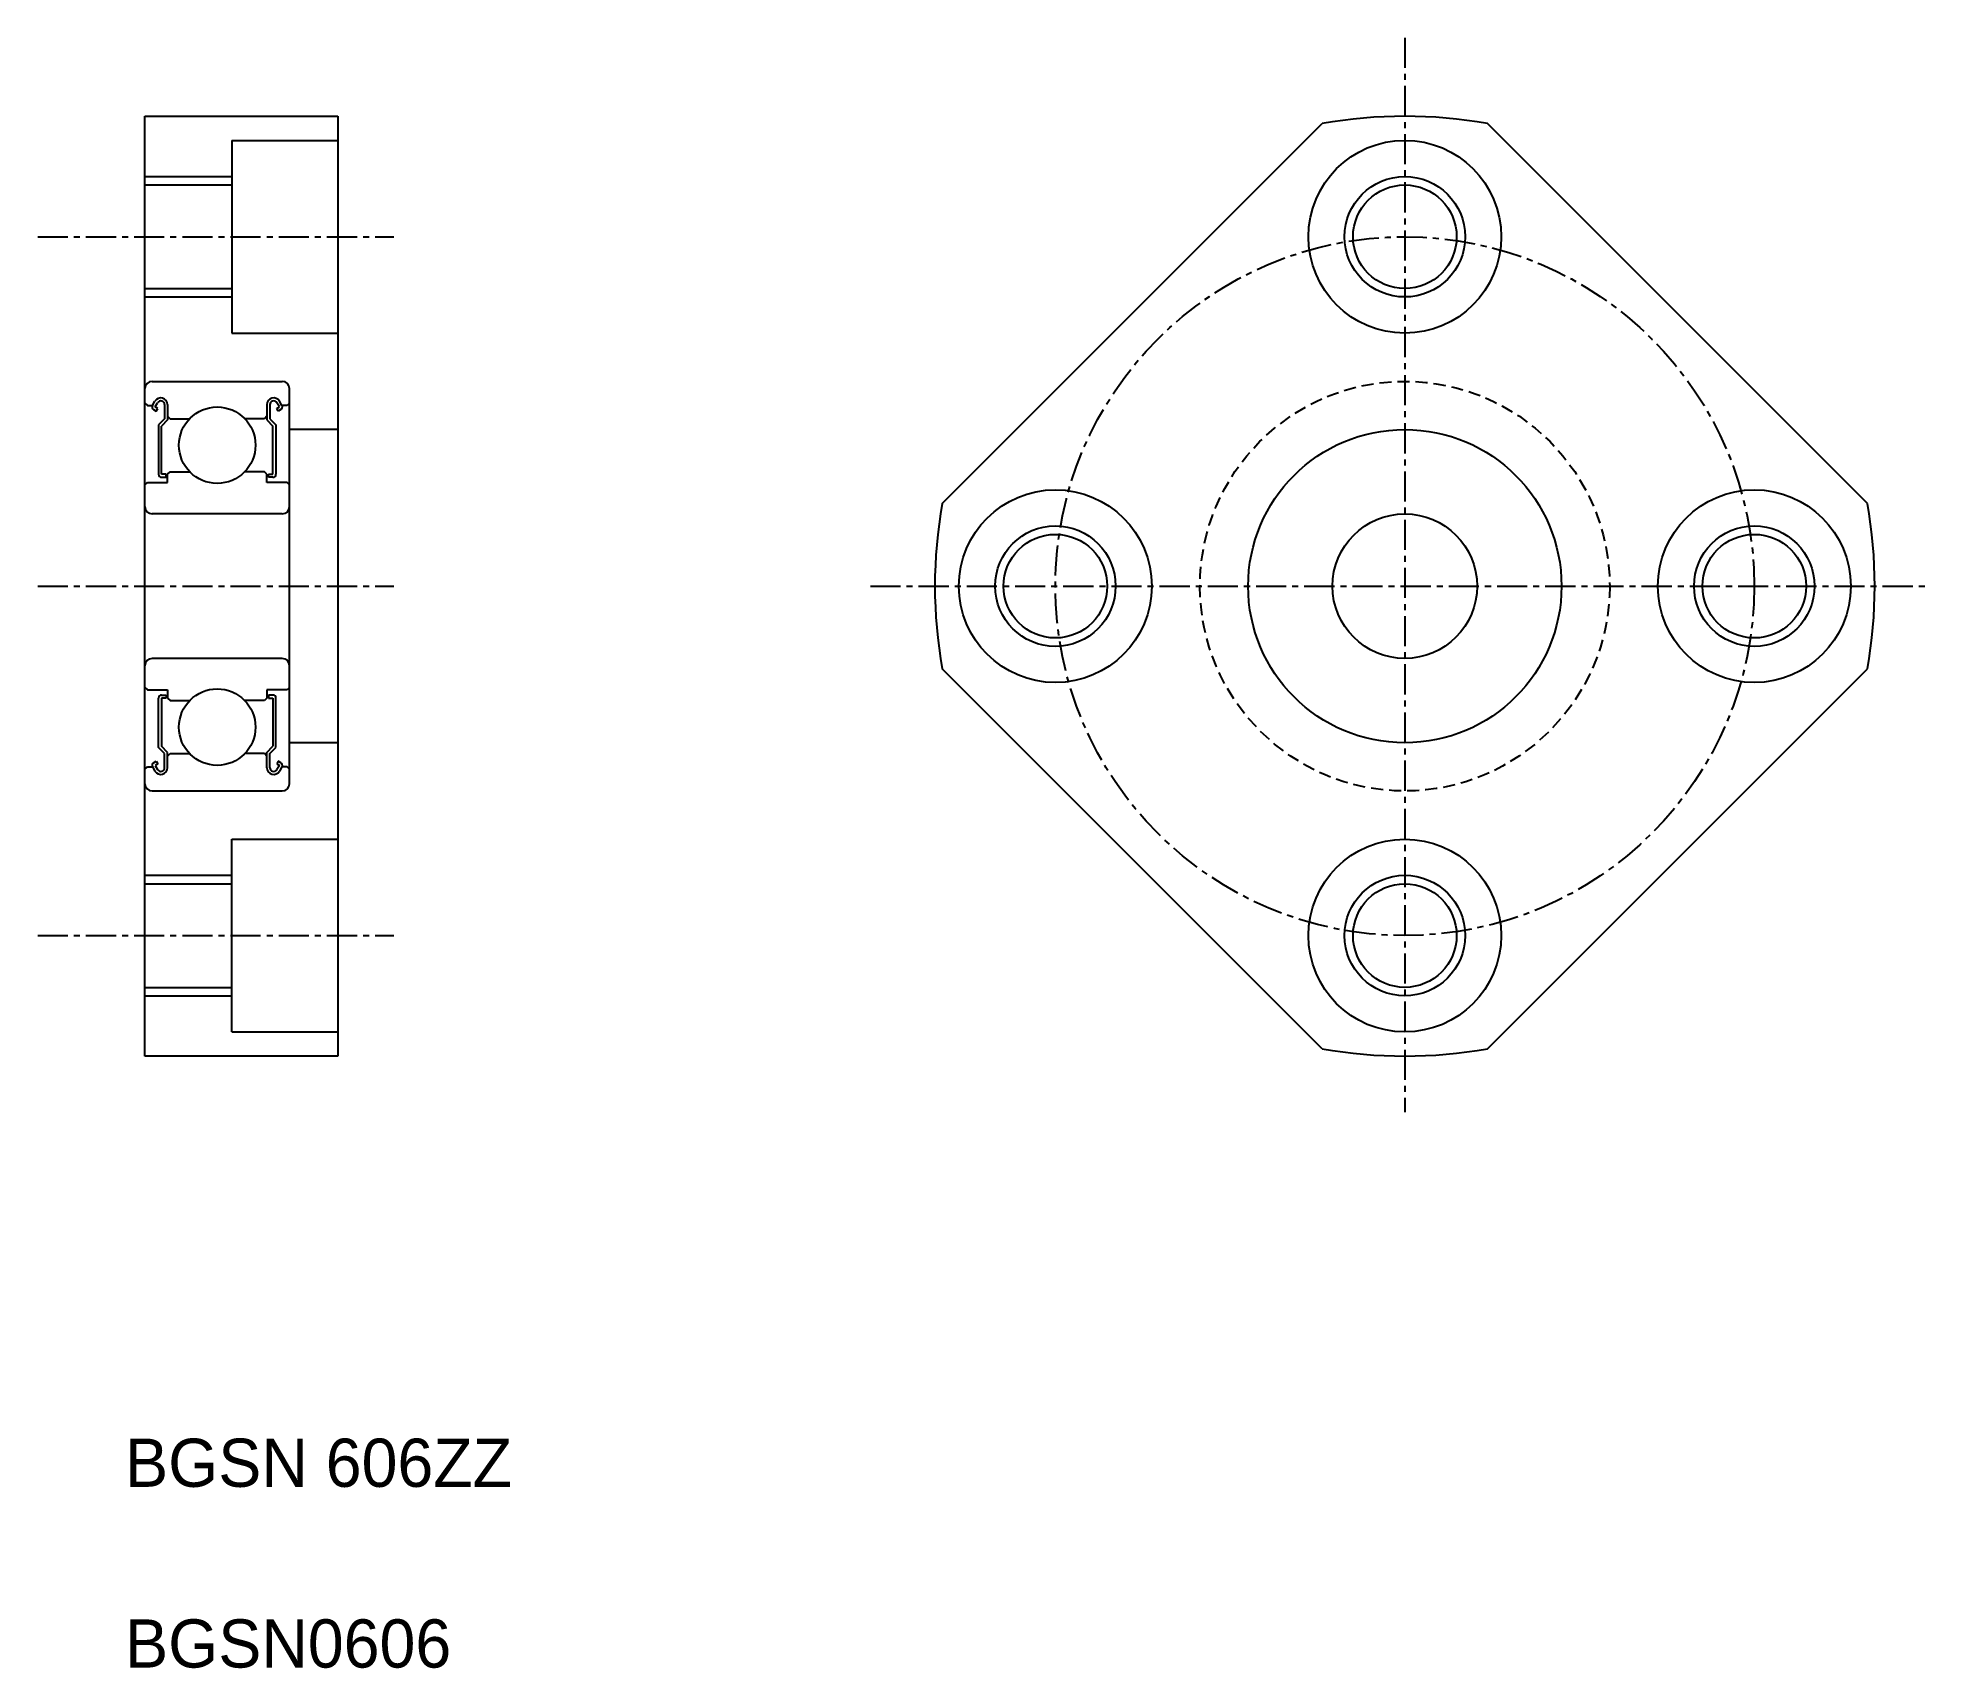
# Model space of a CAD drawing. Extents: x 142.5 to 220.9, y 86.6 to 154.2.
import ezdxf

# ---------------------------------------------------------------- set-up
doc = ezdxf.new("R2010")
doc.units = 0
doc.linetypes.add('CENTER', pattern=[2, 1.25, -0.25, 0.25, -0.25])
doc.linetypes.add('DASHED', pattern=[0.75, 0.5, -0.25])
doc.layers.get('0').update_dxf_attribs({"linetype": 'CONTINUOUS'})
doc.layers.add('CENTER', color=1, linetype='CENTER')

msp = doc.modelspace()

# ---------------------------------------------------------------- linework, layer by layer
at = {"color": 7, "linetype": 'CONTINUOUS'}
for p, q in [((146.995, 111.973), (146.995, 150.973)), ((146.995, 150.973), (154.995, 150.973)), ((148.995, 150.973), (148.995, 150.973)), ((150.995, 150.973), (150.995, 150.973)), ((154.995, 150.973), (154.995, 111.973)), ((180.077, 134.904), (195.841, 150.668)), ((218.469, 134.904), (202.705, 150.668)), ((150.595, 149.973), (150.595, 141.973)), ((150.595, 149.973), (154.995, 149.973)), ((146.995, 148.123), (150.595, 148.123)), ((146.995, 143.823), (150.595, 143.823)), ((150.595, 141.973), (154.995, 141.973)), ((147.295, 139.973), (152.695, 139.973)), ((152.995, 123.273), (152.995, 139.673)), ((146.995, 139.073), (147.095, 138.973)), ((147.095, 138.973), (147.309, 138.973)), ((147.309, 138.973), (147.411, 139.146)), ((147.355, 138.801), (147.464, 138.738)), ((147.418, 138.91), (147.52, 139.083)), ((147.526, 138.847), (147.418, 138.91)), ((147.464, 138.738), (147.526, 138.847)), ((147.811, 139.005), (147.811, 138.423)), ((147.937, 139.005), (147.937, 138.371)), ((152.053, 139.005), (152.053, 138.371)), ((152.179, 139.005), (152.179, 138.423)), ((152.464, 138.847), (152.572, 138.91)), ((152.527, 138.738), (152.464, 138.847)), ((152.572, 138.91), (152.47, 139.083)), ((152.635, 138.801), (152.527, 138.738)), ((152.681, 138.973), (152.579, 139.146)), ((152.895, 138.973), (152.681, 138.973)), ((152.995, 139.073), (152.895, 138.973)), ((147.811, 138.423), (147.56, 138.171)), ((147.56, 138.171), (147.56, 136.118)), ((147.937, 138.371), (147.686, 138.119)), ((147.686, 136.118), (147.686, 138.119)), ((147.937, 138.523), (148.037, 138.423)), ((148.037, 138.423), (148.85, 138.423)), ((151.953, 138.423), (151.14, 138.423)), ((152.053, 138.523), (151.953, 138.423)), ((152.053, 138.371), (152.305, 138.119)), ((152.179, 138.423), (152.43, 138.171)), ((152.305, 136.118), (152.305, 138.119)), ((152.43, 138.171), (152.43, 136.118)), ((154.995, 137.973), (152.995, 137.973)), ((146.995, 135.673), (147.095, 135.773)), ((147.095, 135.773), (147.937, 135.773)), ((147.874, 136.118), (147.686, 136.118)), ((147.686, 135.993), (147.874, 135.993)), ((147.874, 135.993), (147.874, 136.118)), ((147.937, 136.123), (148.037, 136.223)), ((147.937, 135.773), (147.937, 136.123)), ((148.037, 136.223), (148.85, 136.223)), ((151.953, 136.223), (151.14, 136.223)), ((152.053, 136.123), (151.953, 136.223)), ((152.053, 135.773), (152.053, 136.123)), ((152.895, 135.773), (152.053, 135.773)), ((152.116, 135.993), (152.116, 136.118)), ((152.116, 136.118), (152.305, 136.118)), ((152.305, 135.993), (152.116, 135.993)), ((152.995, 135.673), (152.895, 135.773)), ((152.695, 134.473), (147.295, 134.473)), ((152.695, 128.473), (147.295, 128.473)), ((195.841, 112.277), (180.077, 128.041)), ((202.705, 112.277), (218.469, 128.041)), ((146.995, 127.273), (147.095, 127.173)), ((147.095, 127.173), (147.937, 127.173)), ((147.686, 126.953), (147.874, 126.953)), ((147.874, 126.953), (147.874, 126.827)), ((147.937, 127.173), (147.937, 126.823)), ((152.053, 127.173), (152.053, 126.823)), ((152.895, 127.173), (152.053, 127.173)), ((152.116, 126.953), (152.116, 126.827)), ((152.305, 126.953), (152.116, 126.953)), ((152.995, 127.273), (152.895, 127.173)), ((147.56, 124.774), (147.56, 126.827)), ((147.686, 126.827), (147.686, 124.826)), ((147.874, 126.827), (147.686, 126.827)), ((147.937, 126.823), (148.037, 126.723)), ((148.037, 126.723), (148.85, 126.723)), ((151.953, 126.723), (151.14, 126.723)), ((152.053, 126.823), (151.953, 126.723)), ((152.116, 126.827), (152.305, 126.827)), ((152.305, 126.827), (152.305, 124.826)), ((152.43, 124.774), (152.43, 126.827)), ((147.811, 124.522), (147.56, 124.774)), ((147.937, 124.575), (147.686, 124.826)), ((147.937, 123.94), (147.937, 124.575)), ((152.053, 124.575), (152.305, 124.826)), ((152.053, 123.94), (152.053, 124.575)), ((152.179, 124.522), (152.43, 124.774)), ((154.995, 124.973), (152.995, 124.973)), ((146.995, 123.873), (147.095, 123.973)), ((147.095, 123.973), (147.309, 123.973)), ((147.309, 123.973), (147.411, 123.799)), ((147.355, 124.144), (147.464, 124.207)), ((147.526, 124.098), (147.418, 124.035)), ((147.418, 124.035), (147.52, 123.862)), ((147.464, 124.207), (147.526, 124.098)), ((147.811, 123.94), (147.811, 124.522)), ((147.937, 124.423), (148.037, 124.523)), ((148.037, 124.523), (148.85, 124.523)), ((151.953, 124.523), (151.14, 124.523)), ((152.053, 124.423), (151.953, 124.523)), ((152.179, 123.94), (152.179, 124.522)), ((152.527, 124.207), (152.464, 124.098)), ((152.464, 124.098), (152.572, 124.035)), ((152.572, 124.035), (152.47, 123.862)), ((152.635, 124.144), (152.527, 124.207)), ((152.681, 123.973), (152.579, 123.799)), ((152.895, 123.973), (152.681, 123.973)), ((152.995, 123.873), (152.895, 123.973)), ((147.295, 122.973), (152.695, 122.973)), ((150.595, 112.973), (150.595, 120.973)), ((150.595, 120.973), (154.995, 120.973)), ((146.995, 119.123), (150.595, 119.123)), ((146.995, 114.823), (150.595, 114.823)), ((150.595, 112.973), (154.995, 112.973)), ((154.995, 111.973), (146.995, 111.973))]:
    msp.add_line(p, q, dxfattribs=at)
at = {"color": 3, "linetype": 'CONTINUOUS'}
for p, q in [((146.995, 148.473), (150.595, 148.473)), ((146.995, 143.473), (150.595, 143.473)), ((146.995, 119.473), (150.595, 119.473)), ((146.995, 114.473), (150.595, 114.473))]:
    msp.add_line(p, q, dxfattribs=at)
at = {"color": 7, "linetype": 'CONTINUOUS'}
for centre, radius in [((199.273, 145.973), 4), ((199.273, 145.973), 2.15), ((149.995, 137.323), 1.587), ((199.273, 131.473), 6.5), ((184.773, 131.473), 4), ((213.773, 131.473), 4), ((199.273, 131.473), 3), ((184.773, 131.473), 2.15), ((213.773, 131.473), 2.15), ((149.995, 125.623), 1.587), ((199.273, 116.973), 4), ((199.273, 116.973), 2.15)]:
    msp.add_circle(centre, radius, dxfattribs=at)
at = {"color": 3, "linetype": 'CONTINUOUS'}
for centre in [(199.273, 145.973), (184.773, 131.473), (213.773, 131.473), (199.273, 116.973)]:
    msp.add_circle(centre, 2.5, dxfattribs=at)
at = {"color": 3, "linetype": 'DASHED'}
msp.add_circle((199.273, 131.473), 8.5, dxfattribs=at)
at = {"color": 7, "linetype": 'CONTINUOUS'}
for centre, radius, start, end in [((199.273, 131.473), 19.5, 79.86384, 100.13616), ((147.295, 139.673), 0.3, 90, 180), ((152.695, 139.673), 0.3, 0, 90), ((147.418, 138.91), 0.126, 149.99264, 240.00259), ((147.655, 139.005), 0.282, 0, 150.00169), ((147.655, 139.005), 0.156, 0, 150.00191), ((152.335, 139.005), 0.282, 29.99831, 180), ((152.335, 139.005), 0.156, 29.99809, 180), ((152.572, 138.91), 0.126, 299.99741, 30.00736), ((147.686, 136.118), 0.126, 180.00005, 270.00003), ((152.305, 136.118), 0.126, 269.99997, 359.99995), ((147.295, 134.773), 0.3, 180, 270), ((152.695, 134.773), 0.3, 270, 0), ((199.273, 131.473), 19.5, 169.86384, 190.13616), ((199.273, 131.473), 19.5, 349.86384, 10.13616), ((147.295, 128.173), 0.3, 90, 180), ((152.695, 128.173), 0.3, 0, 90), ((147.686, 126.827), 0.126, 89.99997, 179.99995), ((152.305, 126.827), 0.126, 0.00005, 90.00003), ((147.418, 124.035), 0.126, 119.99741, 210.00736), ((147.655, 123.94), 0.282, 209.99831, 0), ((147.655, 123.94), 0.156, 209.99809, 0), ((152.335, 123.94), 0.282, 180, 330.00169), ((152.335, 123.94), 0.156, 180, 330.00191), ((152.572, 124.035), 0.126, 329.99264, 60.00259), ((147.295, 123.273), 0.3, 180, 270), ((152.695, 123.273), 0.3, 270, 0), ((199.273, 131.473), 19.5, 259.86384, 280.13616)]:
    msp.add_arc(centre, radius, start, end, dxfattribs=at)
at = {"layer": 'CENTER', "color": 1, "linetype": 'CENTER'}
for p, q in [((199.273, 154.232), (199.273, 109.643)), ((142.547, 145.973), (157.326, 145.973)), ((142.547, 131.473), (157.326, 131.473)), ((177.099, 131.473), (220.867, 131.473)), ((142.547, 116.973), (157.326, 116.973))]:
    msp.add_line(p, q, dxfattribs=at)
msp.add_circle((199.273, 131.473), 14.5, dxfattribs=at)

# ---------------------------------------------------------------- texts
at = {"color": 7, "linetype": 'CONTINUOUS'}
for s, p in [('BGSN 606ZZ', (146.175, 94.095)), ('BGSN0606', (146.175, 86.595))]:
    msp.add_text(s, height=2, dxfattribs=at).set_placement(p)

doc.saveas('drawing.dxf')
